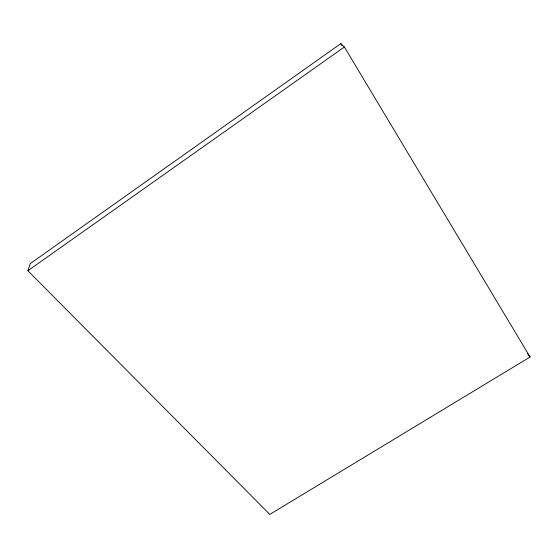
<?xml version="1.0" encoding="UTF-8"?>
<svg xmlns="http://www.w3.org/2000/svg" width="558" height="558" viewBox="0 0 558 558"><rect width="100%" height="100%" fill="white"/><g stroke="black" fill="none" stroke-linecap="round" stroke-linejoin="round"><path stroke-width="0.84" d="M27.9 270.735L30.265 263.606L340.84 43.601L344.37 47.005L530.1 357.001L269.807 514.399L27.9 270.735L344.37 47.005M527.589 353.695L530.1 357.001M340.84 43.601L342.187 45.84"/></g></svg>
